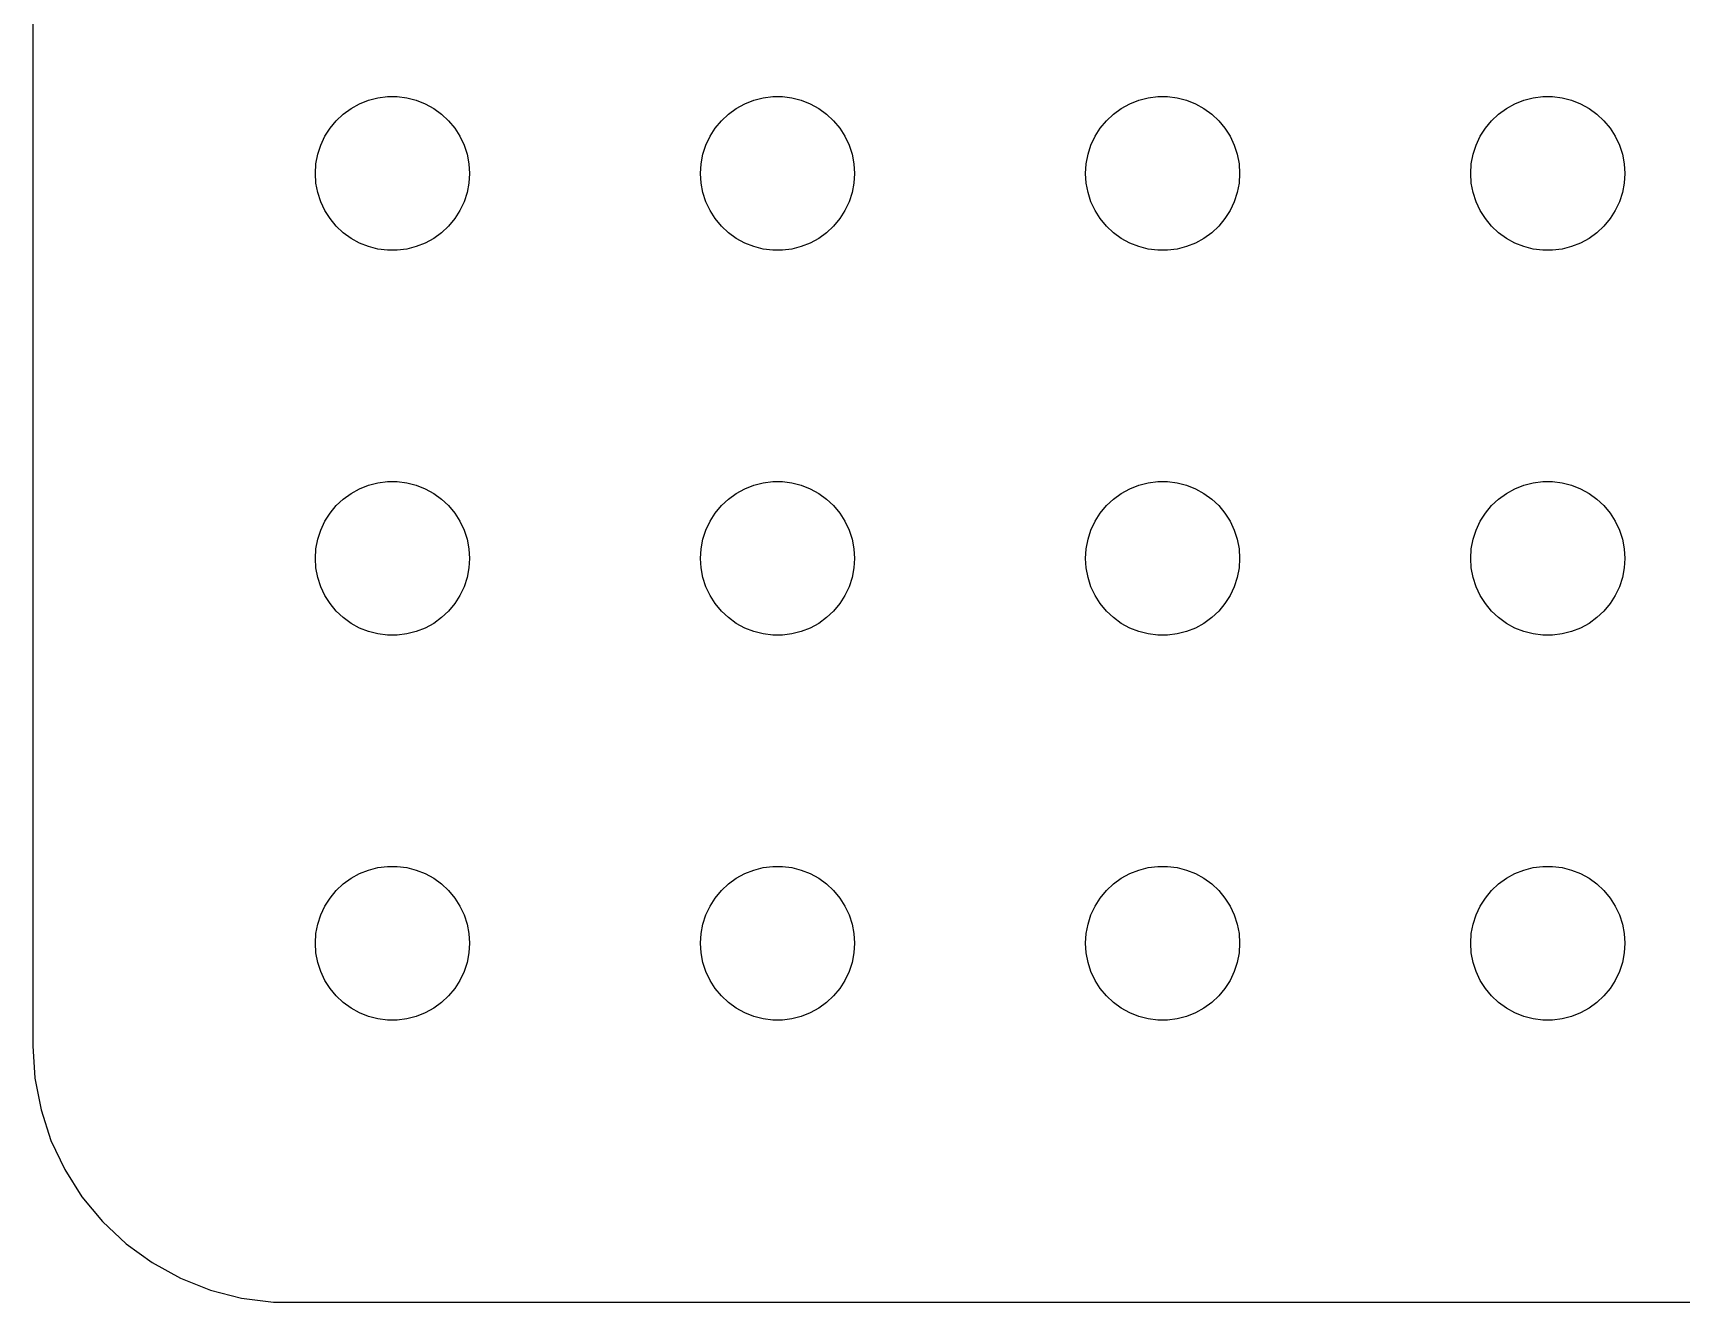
# Model space of a CAD drawing. Header units: metres. Extents: x -134 to 134, y 62 to 280.
# Drawn here: x -134.5 to -102.4, y 62.01 to 86.74 of the extents above; entities that cross this region are included whole.
import ezdxf

# ---------------------------------------------------------------- set-up
doc = ezdxf.new("R2010")
doc.units = ezdxf.units.M

msp = doc.modelspace()

# ---------------------------------------------------------------- linework, layer by layer
for p, q in [((-134.5, 161), (-134.5, 67)), ((-128.139, 85.3573), (-127.964, 85.4266)), ((-127.964, 85.4266), (-127.781, 85.4734)), ((-127.781, 85.4734), (-127.594, 85.497)), ((-127.594, 85.497), (-127.406, 85.497)), ((-127.406, 85.497), (-127.219, 85.4734)), ((-127.219, 85.4734), (-127.036, 85.4266)), ((-127.036, 85.4266), (-126.861, 85.3573)), ((-120.639, 85.3573), (-120.464, 85.4266)), ((-120.464, 85.4266), (-120.281, 85.4734)), ((-120.281, 85.4734), (-120.094, 85.497)), ((-120.094, 85.497), (-119.906, 85.497)), ((-119.906, 85.497), (-119.719, 85.4734)), ((-119.719, 85.4734), (-119.536, 85.4266)), ((-119.536, 85.4266), (-119.361, 85.3573)), ((-113.139, 85.3573), (-112.964, 85.4266)), ((-112.964, 85.4266), (-112.781, 85.4734)), ((-112.781, 85.4734), (-112.594, 85.497)), ((-112.594, 85.497), (-112.406, 85.497)), ((-112.406, 85.497), (-112.219, 85.4734)), ((-112.219, 85.4734), (-112.036, 85.4266)), ((-112.036, 85.4266), (-111.861, 85.3573)), ((-105.639, 85.3573), (-105.464, 85.4266)), ((-105.464, 85.4266), (-105.281, 85.4734)), ((-105.281, 85.4734), (-105.094, 85.497)), ((-105.094, 85.497), (-104.906, 85.497)), ((-104.906, 85.497), (-104.719, 85.4734)), ((-104.719, 85.4734), (-104.536, 85.4266)), ((-104.536, 85.4266), (-104.361, 85.3573)), ((-128.593, 85.0268), (-128.456, 85.1558)), ((-128.456, 85.1558), (-128.304, 85.2665)), ((-128.304, 85.2665), (-128.139, 85.3573)), ((-126.861, 85.3573), (-126.696, 85.2665)), ((-126.696, 85.2665), (-126.544, 85.1558)), ((-126.544, 85.1558), (-126.407, 85.0268)), ((-121.093, 85.0268), (-120.956, 85.1558)), ((-120.956, 85.1558), (-120.804, 85.2665)), ((-120.804, 85.2665), (-120.639, 85.3573)), ((-119.361, 85.3573), (-119.196, 85.2665)), ((-119.196, 85.2665), (-119.044, 85.1558)), ((-119.044, 85.1558), (-118.907, 85.0268)), ((-113.593, 85.0268), (-113.456, 85.1558)), ((-113.456, 85.1558), (-113.304, 85.2665)), ((-113.304, 85.2665), (-113.139, 85.3573)), ((-111.861, 85.3573), (-111.696, 85.2665)), ((-111.696, 85.2665), (-111.544, 85.1558)), ((-111.544, 85.1558), (-111.407, 85.0268)), ((-106.093, 85.0268), (-105.956, 85.1558)), ((-105.956, 85.1558), (-105.804, 85.2665)), ((-105.804, 85.2665), (-105.639, 85.3573)), ((-104.361, 85.3573), (-104.196, 85.2665)), ((-104.196, 85.2665), (-104.044, 85.1558)), ((-104.044, 85.1558), (-103.907, 85.0268)), ((-128.814, 84.7226), (-128.714, 84.8817)), ((-128.714, 84.8817), (-128.593, 85.0268)), ((-126.407, 85.0268), (-126.286, 84.8817)), ((-126.286, 84.8817), (-126.186, 84.7226)), ((-121.314, 84.7226), (-121.214, 84.8817)), ((-121.214, 84.8817), (-121.093, 85.0268)), ((-118.907, 85.0268), (-118.786, 84.8817)), ((-118.786, 84.8817), (-118.686, 84.7226)), ((-113.814, 84.7226), (-113.714, 84.8817)), ((-113.714, 84.8817), (-113.593, 85.0268)), ((-111.407, 85.0268), (-111.286, 84.8817)), ((-111.286, 84.8817), (-111.186, 84.7226)), ((-106.314, 84.7226), (-106.214, 84.8817)), ((-106.214, 84.8817), (-106.093, 85.0268)), ((-103.907, 85.0268), (-103.786, 84.8817)), ((-103.786, 84.8817), (-103.686, 84.7226)), ((-128.953, 84.373), (-128.895, 84.5522)), ((-128.895, 84.5522), (-128.814, 84.7226)), ((-126.186, 84.7226), (-126.105, 84.5522)), ((-126.105, 84.5522), (-126.047, 84.373)), ((-121.453, 84.373), (-121.395, 84.5522)), ((-121.395, 84.5522), (-121.314, 84.7226)), ((-118.686, 84.7226), (-118.605, 84.5522)), ((-118.605, 84.5522), (-118.547, 84.373)), ((-113.953, 84.373), (-113.895, 84.5522)), ((-113.895, 84.5522), (-113.814, 84.7226)), ((-111.186, 84.7226), (-111.105, 84.5522)), ((-111.105, 84.5522), (-111.047, 84.373)), ((-106.453, 84.373), (-106.395, 84.5522)), ((-106.395, 84.5522), (-106.314, 84.7226)), ((-103.686, 84.7226), (-103.605, 84.5522)), ((-103.605, 84.5522), (-103.547, 84.373)), ((-129, 84), (-128.988, 84.188)), ((-128.988, 84.188), (-128.953, 84.373)), ((-126.047, 84.373), (-126.012, 84.188)), ((-126.012, 84.188), (-126, 84)), ((-121.5, 84), (-121.488, 84.188)), ((-121.488, 84.188), (-121.453, 84.373)), ((-118.547, 84.373), (-118.512, 84.188)), ((-118.512, 84.188), (-118.5, 84)), ((-114, 84), (-113.988, 84.188)), ((-113.988, 84.188), (-113.953, 84.373)), ((-111.047, 84.373), (-111.012, 84.188)), ((-111.012, 84.188), (-111, 84)), ((-106.5, 84), (-106.488, 84.188)), ((-106.488, 84.188), (-106.453, 84.373)), ((-103.547, 84.373), (-103.512, 84.188)), ((-103.512, 84.188), (-103.5, 84)), ((-128.988, 83.812), (-129, 84)), ((-128.953, 83.627), (-128.988, 83.812)), ((-126.012, 83.812), (-126.047, 83.627)), ((-126, 84), (-126.012, 83.812)), ((-121.488, 83.812), (-121.5, 84)), ((-121.453, 83.627), (-121.488, 83.812)), ((-118.512, 83.812), (-118.547, 83.627)), ((-118.5, 84), (-118.512, 83.812)), ((-113.988, 83.812), (-114, 84)), ((-113.953, 83.627), (-113.988, 83.812)), ((-111.012, 83.812), (-111.047, 83.627)), ((-111, 84), (-111.012, 83.812)), ((-106.488, 83.812), (-106.5, 84)), ((-106.453, 83.627), (-106.488, 83.812)), ((-103.512, 83.812), (-103.547, 83.627)), ((-103.5, 84), (-103.512, 83.812)), ((-128.895, 83.4478), (-128.953, 83.627)), ((-126.047, 83.627), (-126.105, 83.4478)), ((-121.395, 83.4478), (-121.453, 83.627)), ((-118.547, 83.627), (-118.605, 83.4478)), ((-113.895, 83.4478), (-113.953, 83.627)), ((-111.047, 83.627), (-111.105, 83.4478)), ((-106.395, 83.4478), (-106.453, 83.627)), ((-103.547, 83.627), (-103.605, 83.4478)), ((-128.814, 83.2774), (-128.895, 83.4478)), ((-128.714, 83.1183), (-128.814, 83.2774)), ((-126.186, 83.2774), (-126.286, 83.1183)), ((-126.105, 83.4478), (-126.186, 83.2774)), ((-121.314, 83.2774), (-121.395, 83.4478)), ((-121.214, 83.1183), (-121.314, 83.2774)), ((-118.686, 83.2774), (-118.786, 83.1183)), ((-118.605, 83.4478), (-118.686, 83.2774)), ((-113.814, 83.2774), (-113.895, 83.4478)), ((-113.714, 83.1183), (-113.814, 83.2774)), ((-111.186, 83.2774), (-111.286, 83.1183)), ((-111.105, 83.4478), (-111.186, 83.2774)), ((-106.314, 83.2774), (-106.395, 83.4478)), ((-106.214, 83.1183), (-106.314, 83.2774)), ((-103.686, 83.2774), (-103.786, 83.1183)), ((-103.605, 83.4478), (-103.686, 83.2774)), ((-128.593, 82.9732), (-128.714, 83.1183)), ((-128.456, 82.8442), (-128.593, 82.9732)), ((-128.304, 82.7335), (-128.456, 82.8442)), ((-126.544, 82.8442), (-126.696, 82.7335)), ((-126.407, 82.9732), (-126.544, 82.8442)), ((-126.286, 83.1183), (-126.407, 82.9732)), ((-121.093, 82.9732), (-121.214, 83.1183)), ((-120.956, 82.8442), (-121.093, 82.9732)), ((-120.804, 82.7335), (-120.956, 82.8442)), ((-119.044, 82.8442), (-119.196, 82.7335)), ((-118.907, 82.9732), (-119.044, 82.8442)), ((-118.786, 83.1183), (-118.907, 82.9732)), ((-113.593, 82.9732), (-113.714, 83.1183)), ((-113.456, 82.8442), (-113.593, 82.9732)), ((-113.304, 82.7335), (-113.456, 82.8442)), ((-111.544, 82.8442), (-111.696, 82.7335)), ((-111.407, 82.9732), (-111.544, 82.8442)), ((-111.286, 83.1183), (-111.407, 82.9732)), ((-106.093, 82.9732), (-106.214, 83.1183)), ((-105.956, 82.8442), (-106.093, 82.9732)), ((-105.804, 82.7335), (-105.956, 82.8442)), ((-104.044, 82.8442), (-104.196, 82.7335)), ((-103.907, 82.9732), (-104.044, 82.8442)), ((-103.786, 83.1183), (-103.907, 82.9732)), ((-128.139, 82.6428), (-128.304, 82.7335)), ((-127.964, 82.5734), (-128.139, 82.6428)), ((-127.781, 82.5266), (-127.964, 82.5734)), ((-127.594, 82.503), (-127.781, 82.5266)), ((-127.406, 82.503), (-127.594, 82.503)), ((-127.219, 82.5266), (-127.406, 82.503)), ((-127.036, 82.5734), (-127.219, 82.5266)), ((-126.861, 82.6428), (-127.036, 82.5734)), ((-126.696, 82.7335), (-126.861, 82.6428)), ((-120.639, 82.6428), (-120.804, 82.7335)), ((-120.464, 82.5734), (-120.639, 82.6428)), ((-120.281, 82.5266), (-120.464, 82.5734)), ((-120.094, 82.503), (-120.281, 82.5266)), ((-119.906, 82.503), (-120.094, 82.503)), ((-119.719, 82.5266), (-119.906, 82.503)), ((-119.536, 82.5734), (-119.719, 82.5266)), ((-119.361, 82.6428), (-119.536, 82.5734)), ((-119.196, 82.7335), (-119.361, 82.6428)), ((-113.139, 82.6428), (-113.304, 82.7335)), ((-112.964, 82.5734), (-113.139, 82.6428)), ((-112.781, 82.5266), (-112.964, 82.5734)), ((-112.594, 82.503), (-112.781, 82.5266)), ((-112.406, 82.503), (-112.594, 82.503)), ((-112.219, 82.5266), (-112.406, 82.503)), ((-112.036, 82.5734), (-112.219, 82.5266)), ((-111.861, 82.6428), (-112.036, 82.5734)), ((-111.696, 82.7335), (-111.861, 82.6428)), ((-105.639, 82.6428), (-105.804, 82.7335)), ((-105.464, 82.5734), (-105.639, 82.6428)), ((-105.281, 82.5266), (-105.464, 82.5734)), ((-105.094, 82.503), (-105.281, 82.5266)), ((-104.906, 82.503), (-105.094, 82.503)), ((-104.719, 82.5266), (-104.906, 82.503)), ((-104.536, 82.5734), (-104.719, 82.5266)), ((-104.361, 82.6428), (-104.536, 82.5734)), ((-104.196, 82.7335), (-104.361, 82.6428)), ((-127.781, 77.9734), (-127.594, 77.997)), ((-127.594, 77.997), (-127.406, 77.997)), ((-127.406, 77.997), (-127.219, 77.9734)), ((-120.281, 77.9734), (-120.094, 77.997)), ((-120.094, 77.997), (-119.906, 77.997)), ((-119.906, 77.997), (-119.719, 77.9734)), ((-112.781, 77.9734), (-112.594, 77.997)), ((-112.594, 77.997), (-112.406, 77.997)), ((-112.406, 77.997), (-112.219, 77.9734)), ((-105.281, 77.9734), (-105.094, 77.997)), ((-105.094, 77.997), (-104.906, 77.997)), ((-104.906, 77.997), (-104.719, 77.9734)), ((-128.456, 77.6558), (-128.304, 77.7665)), ((-128.304, 77.7665), (-128.139, 77.8572)), ((-128.139, 77.8572), (-127.964, 77.9266)), ((-127.964, 77.9266), (-127.781, 77.9734)), ((-127.219, 77.9734), (-127.036, 77.9266)), ((-127.036, 77.9266), (-126.861, 77.8572)), ((-126.861, 77.8572), (-126.696, 77.7665)), ((-126.696, 77.7665), (-126.544, 77.6558)), ((-120.956, 77.6558), (-120.804, 77.7665)), ((-120.804, 77.7665), (-120.639, 77.8572)), ((-120.639, 77.8572), (-120.464, 77.9266)), ((-120.464, 77.9266), (-120.281, 77.9734)), ((-119.719, 77.9734), (-119.536, 77.9266)), ((-119.536, 77.9266), (-119.361, 77.8572)), ((-119.361, 77.8572), (-119.196, 77.7665)), ((-119.196, 77.7665), (-119.044, 77.6558)), ((-113.456, 77.6558), (-113.304, 77.7665)), ((-113.304, 77.7665), (-113.139, 77.8572)), ((-113.139, 77.8572), (-112.964, 77.9266)), ((-112.964, 77.9266), (-112.781, 77.9734)), ((-112.219, 77.9734), (-112.036, 77.9266)), ((-112.036, 77.9266), (-111.861, 77.8572)), ((-111.861, 77.8572), (-111.696, 77.7665)), ((-111.696, 77.7665), (-111.544, 77.6558)), ((-105.956, 77.6558), (-105.804, 77.7665)), ((-105.804, 77.7665), (-105.639, 77.8572)), ((-105.639, 77.8572), (-105.464, 77.9266)), ((-105.464, 77.9266), (-105.281, 77.9734)), ((-104.719, 77.9734), (-104.536, 77.9266)), ((-104.536, 77.9266), (-104.361, 77.8572)), ((-104.361, 77.8572), (-104.196, 77.7665)), ((-104.196, 77.7665), (-104.044, 77.6558)), ((-128.814, 77.2226), (-128.714, 77.3817)), ((-128.714, 77.3817), (-128.593, 77.5268)), ((-128.593, 77.5268), (-128.456, 77.6558)), ((-126.544, 77.6558), (-126.407, 77.5268)), ((-126.407, 77.5268), (-126.286, 77.3817)), ((-126.286, 77.3817), (-126.186, 77.2226)), ((-121.314, 77.2226), (-121.214, 77.3817)), ((-121.214, 77.3817), (-121.093, 77.5268)), ((-121.093, 77.5268), (-120.956, 77.6558)), ((-119.044, 77.6558), (-118.907, 77.5268)), ((-118.907, 77.5268), (-118.786, 77.3817)), ((-118.786, 77.3817), (-118.686, 77.2226)), ((-113.814, 77.2226), (-113.714, 77.3817)), ((-113.714, 77.3817), (-113.593, 77.5268)), ((-113.593, 77.5268), (-113.456, 77.6558)), ((-111.544, 77.6558), (-111.407, 77.5268)), ((-111.407, 77.5268), (-111.286, 77.3817)), ((-111.286, 77.3817), (-111.186, 77.2226)), ((-106.314, 77.2226), (-106.214, 77.3817)), ((-106.214, 77.3817), (-106.093, 77.5268)), ((-106.093, 77.5268), (-105.956, 77.6558)), ((-104.044, 77.6558), (-103.907, 77.5268)), ((-103.907, 77.5268), (-103.786, 77.3817)), ((-103.786, 77.3817), (-103.686, 77.2226)), ((-128.953, 76.873), (-128.895, 77.0522)), ((-128.895, 77.0522), (-128.814, 77.2226)), ((-126.186, 77.2226), (-126.105, 77.0522)), ((-126.105, 77.0522), (-126.047, 76.873)), ((-121.453, 76.873), (-121.395, 77.0522)), ((-121.395, 77.0522), (-121.314, 77.2226)), ((-118.686, 77.2226), (-118.605, 77.0522)), ((-118.605, 77.0522), (-118.547, 76.873)), ((-113.953, 76.873), (-113.895, 77.0522)), ((-113.895, 77.0522), (-113.814, 77.2226)), ((-111.186, 77.2226), (-111.105, 77.0522)), ((-111.105, 77.0522), (-111.047, 76.873)), ((-106.453, 76.873), (-106.395, 77.0522)), ((-106.395, 77.0522), (-106.314, 77.2226)), ((-103.686, 77.2226), (-103.605, 77.0522)), ((-103.605, 77.0522), (-103.547, 76.873)), ((-128.988, 76.688), (-128.953, 76.873)), ((-126.047, 76.873), (-126.012, 76.688)), ((-121.488, 76.688), (-121.453, 76.873)), ((-118.547, 76.873), (-118.512, 76.688)), ((-113.988, 76.688), (-113.953, 76.873)), ((-111.047, 76.873), (-111.012, 76.688)), ((-106.488, 76.688), (-106.453, 76.873)), ((-103.547, 76.873), (-103.512, 76.688)), ((-129, 76.5), (-128.988, 76.688)), ((-128.988, 76.312), (-129, 76.5)), ((-126.012, 76.688), (-126, 76.5)), ((-126, 76.5), (-126.012, 76.312)), ((-121.5, 76.5), (-121.488, 76.688)), ((-121.488, 76.312), (-121.5, 76.5)), ((-118.512, 76.688), (-118.5, 76.5)), ((-118.5, 76.5), (-118.512, 76.312)), ((-114, 76.5), (-113.988, 76.688)), ((-113.988, 76.312), (-114, 76.5)), ((-111.012, 76.688), (-111, 76.5)), ((-111, 76.5), (-111.012, 76.312)), ((-106.5, 76.5), (-106.488, 76.688)), ((-106.488, 76.312), (-106.5, 76.5)), ((-103.512, 76.688), (-103.5, 76.5)), ((-103.5, 76.5), (-103.512, 76.312)), ((-128.953, 76.127), (-128.988, 76.312)), ((-128.895, 75.9478), (-128.953, 76.127)), ((-126.047, 76.127), (-126.105, 75.9478)), ((-126.012, 76.312), (-126.047, 76.127)), ((-121.453, 76.127), (-121.488, 76.312)), ((-121.395, 75.9478), (-121.453, 76.127)), ((-118.547, 76.127), (-118.605, 75.9478)), ((-118.512, 76.312), (-118.547, 76.127)), ((-113.953, 76.127), (-113.988, 76.312)), ((-113.895, 75.9478), (-113.953, 76.127)), ((-111.047, 76.127), (-111.105, 75.9478)), ((-111.012, 76.312), (-111.047, 76.127)), ((-106.453, 76.127), (-106.488, 76.312)), ((-106.395, 75.9478), (-106.453, 76.127)), ((-103.547, 76.127), (-103.605, 75.9478)), ((-103.512, 76.312), (-103.547, 76.127)), ((-128.814, 75.7774), (-128.895, 75.9478)), ((-128.714, 75.6183), (-128.814, 75.7774)), ((-126.186, 75.7774), (-126.286, 75.6183)), ((-126.105, 75.9478), (-126.186, 75.7774)), ((-121.314, 75.7774), (-121.395, 75.9478)), ((-121.214, 75.6183), (-121.314, 75.7774)), ((-118.686, 75.7774), (-118.786, 75.6183)), ((-118.605, 75.9478), (-118.686, 75.7774)), ((-113.814, 75.7774), (-113.895, 75.9478)), ((-113.714, 75.6183), (-113.814, 75.7774)), ((-111.186, 75.7774), (-111.286, 75.6183)), ((-111.105, 75.9478), (-111.186, 75.7774)), ((-106.314, 75.7774), (-106.395, 75.9478)), ((-106.214, 75.6183), (-106.314, 75.7774)), ((-103.686, 75.7774), (-103.786, 75.6183)), ((-103.605, 75.9478), (-103.686, 75.7774)), ((-128.593, 75.4732), (-128.714, 75.6183)), ((-128.456, 75.3442), (-128.593, 75.4732)), ((-126.407, 75.4732), (-126.544, 75.3442)), ((-126.286, 75.6183), (-126.407, 75.4732)), ((-121.093, 75.4732), (-121.214, 75.6183)), ((-120.956, 75.3442), (-121.093, 75.4732)), ((-118.907, 75.4732), (-119.044, 75.3442)), ((-118.786, 75.6183), (-118.907, 75.4732)), ((-113.593, 75.4732), (-113.714, 75.6183)), ((-113.456, 75.3442), (-113.593, 75.4732)), ((-111.407, 75.4732), (-111.544, 75.3442)), ((-111.286, 75.6183), (-111.407, 75.4732)), ((-106.093, 75.4732), (-106.214, 75.6183)), ((-105.956, 75.3442), (-106.093, 75.4732)), ((-103.907, 75.4732), (-104.044, 75.3442)), ((-103.786, 75.6183), (-103.907, 75.4732)), ((-128.304, 75.2335), (-128.456, 75.3442)), ((-128.139, 75.1428), (-128.304, 75.2335)), ((-127.964, 75.0734), (-128.139, 75.1428)), ((-126.861, 75.1428), (-127.036, 75.0734)), ((-126.696, 75.2335), (-126.861, 75.1428)), ((-126.544, 75.3442), (-126.696, 75.2335)), ((-120.804, 75.2335), (-120.956, 75.3442)), ((-120.639, 75.1428), (-120.804, 75.2335)), ((-120.464, 75.0734), (-120.639, 75.1428)), ((-119.361, 75.1428), (-119.536, 75.0734)), ((-119.196, 75.2335), (-119.361, 75.1428)), ((-119.044, 75.3442), (-119.196, 75.2335)), ((-113.304, 75.2335), (-113.456, 75.3442)), ((-113.139, 75.1428), (-113.304, 75.2335)), ((-112.964, 75.0734), (-113.139, 75.1428)), ((-111.861, 75.1428), (-112.036, 75.0734)), ((-111.696, 75.2335), (-111.861, 75.1428)), ((-111.544, 75.3442), (-111.696, 75.2335)), ((-105.804, 75.2335), (-105.956, 75.3442)), ((-105.639, 75.1428), (-105.804, 75.2335)), ((-105.464, 75.0734), (-105.639, 75.1428)), ((-104.361, 75.1428), (-104.536, 75.0734)), ((-104.196, 75.2335), (-104.361, 75.1428)), ((-104.044, 75.3442), (-104.196, 75.2335)), ((-127.781, 75.0266), (-127.964, 75.0734)), ((-127.594, 75.003), (-127.781, 75.0266)), ((-127.406, 75.003), (-127.594, 75.003)), ((-127.219, 75.0266), (-127.406, 75.003)), ((-127.036, 75.0734), (-127.219, 75.0266)), ((-120.281, 75.0266), (-120.464, 75.0734)), ((-120.094, 75.003), (-120.281, 75.0266)), ((-119.906, 75.003), (-120.094, 75.003)), ((-119.719, 75.0266), (-119.906, 75.003)), ((-119.536, 75.0734), (-119.719, 75.0266)), ((-112.781, 75.0266), (-112.964, 75.0734)), ((-112.594, 75.003), (-112.781, 75.0266)), ((-112.406, 75.003), (-112.594, 75.003)), ((-112.219, 75.0266), (-112.406, 75.003)), ((-112.036, 75.0734), (-112.219, 75.0266)), ((-105.281, 75.0266), (-105.464, 75.0734)), ((-105.094, 75.003), (-105.281, 75.0266)), ((-104.906, 75.003), (-105.094, 75.003)), ((-104.719, 75.0266), (-104.906, 75.003)), ((-104.536, 75.0734), (-104.719, 75.0266)), ((-128.304, 70.2665), (-128.139, 70.3572)), ((-128.139, 70.3572), (-127.964, 70.4266)), ((-127.964, 70.4266), (-127.781, 70.4734)), ((-127.781, 70.4734), (-127.594, 70.497)), ((-127.594, 70.497), (-127.406, 70.497)), ((-127.406, 70.497), (-127.219, 70.4734)), ((-127.219, 70.4734), (-127.036, 70.4266)), ((-127.036, 70.4266), (-126.861, 70.3572)), ((-126.861, 70.3572), (-126.696, 70.2665)), ((-120.804, 70.2665), (-120.639, 70.3572)), ((-120.639, 70.3572), (-120.464, 70.4266)), ((-120.464, 70.4266), (-120.281, 70.4734)), ((-120.281, 70.4734), (-120.094, 70.497)), ((-120.094, 70.497), (-119.906, 70.497)), ((-119.906, 70.497), (-119.719, 70.4734)), ((-119.719, 70.4734), (-119.536, 70.4266)), ((-119.536, 70.4266), (-119.361, 70.3572)), ((-119.361, 70.3572), (-119.196, 70.2665)), ((-113.304, 70.2665), (-113.139, 70.3572)), ((-113.139, 70.3572), (-112.964, 70.4266)), ((-112.964, 70.4266), (-112.781, 70.4734)), ((-112.781, 70.4734), (-112.594, 70.497)), ((-112.594, 70.497), (-112.406, 70.497)), ((-112.406, 70.497), (-112.219, 70.4734)), ((-112.219, 70.4734), (-112.036, 70.4266)), ((-112.036, 70.4266), (-111.861, 70.3572)), ((-111.861, 70.3572), (-111.696, 70.2665)), ((-105.804, 70.2665), (-105.639, 70.3572)), ((-105.639, 70.3572), (-105.464, 70.4266)), ((-105.464, 70.4266), (-105.281, 70.4734)), ((-105.281, 70.4734), (-105.094, 70.497)), ((-105.094, 70.497), (-104.906, 70.497)), ((-104.906, 70.497), (-104.719, 70.4734)), ((-104.719, 70.4734), (-104.536, 70.4266)), ((-104.536, 70.4266), (-104.361, 70.3572)), ((-104.361, 70.3572), (-104.196, 70.2665)), ((-128.714, 69.8817), (-128.593, 70.0268)), ((-128.593, 70.0268), (-128.456, 70.1558)), ((-128.456, 70.1558), (-128.304, 70.2665)), ((-126.696, 70.2665), (-126.544, 70.1558)), ((-126.544, 70.1558), (-126.407, 70.0268)), ((-126.407, 70.0268), (-126.286, 69.8817)), ((-121.214, 69.8817), (-121.093, 70.0268)), ((-121.093, 70.0268), (-120.956, 70.1558)), ((-120.956, 70.1558), (-120.804, 70.2665)), ((-119.196, 70.2665), (-119.044, 70.1558)), ((-119.044, 70.1558), (-118.907, 70.0268)), ((-118.907, 70.0268), (-118.786, 69.8817)), ((-113.714, 69.8817), (-113.593, 70.0268)), ((-113.593, 70.0268), (-113.456, 70.1558)), ((-113.456, 70.1558), (-113.304, 70.2665)), ((-111.696, 70.2665), (-111.544, 70.1558)), ((-111.544, 70.1558), (-111.407, 70.0268)), ((-111.407, 70.0268), (-111.286, 69.8817)), ((-106.214, 69.8817), (-106.093, 70.0268)), ((-106.093, 70.0268), (-105.956, 70.1558)), ((-105.956, 70.1558), (-105.804, 70.2665)), ((-104.196, 70.2665), (-104.044, 70.1558)), ((-104.044, 70.1558), (-103.907, 70.0268)), ((-103.907, 70.0268), (-103.786, 69.8817)), ((-128.895, 69.5522), (-128.814, 69.7226)), ((-128.814, 69.7226), (-128.714, 69.8817)), ((-126.286, 69.8817), (-126.186, 69.7226)), ((-126.186, 69.7226), (-126.105, 69.5522)), ((-121.395, 69.5522), (-121.314, 69.7226)), ((-121.314, 69.7226), (-121.214, 69.8817)), ((-118.786, 69.8817), (-118.686, 69.7226)), ((-118.686, 69.7226), (-118.605, 69.5522)), ((-113.895, 69.5522), (-113.814, 69.7226)), ((-113.814, 69.7226), (-113.714, 69.8817)), ((-111.286, 69.8817), (-111.186, 69.7226)), ((-111.186, 69.7226), (-111.105, 69.5522)), ((-106.395, 69.5522), (-106.314, 69.7226)), ((-106.314, 69.7226), (-106.214, 69.8817)), ((-103.786, 69.8817), (-103.686, 69.7226)), ((-103.686, 69.7226), (-103.605, 69.5522)), ((-128.988, 69.188), (-128.953, 69.373)), ((-128.953, 69.373), (-128.895, 69.5522)), ((-126.105, 69.5522), (-126.047, 69.373)), ((-126.047, 69.373), (-126.012, 69.188)), ((-121.488, 69.188), (-121.453, 69.373)), ((-121.453, 69.373), (-121.395, 69.5522)), ((-118.605, 69.5522), (-118.547, 69.373)), ((-118.547, 69.373), (-118.512, 69.188)), ((-113.988, 69.188), (-113.953, 69.373)), ((-113.953, 69.373), (-113.895, 69.5522)), ((-111.105, 69.5522), (-111.047, 69.373)), ((-111.047, 69.373), (-111.012, 69.188)), ((-106.488, 69.188), (-106.453, 69.373)), ((-106.453, 69.373), (-106.395, 69.5522)), ((-103.605, 69.5522), (-103.547, 69.373)), ((-103.547, 69.373), (-103.512, 69.188)), ((-129, 69), (-128.988, 69.188)), ((-126.012, 69.188), (-126, 69)), ((-121.5, 69), (-121.488, 69.188)), ((-118.512, 69.188), (-118.5, 69)), ((-114, 69), (-113.988, 69.188)), ((-111.012, 69.188), (-111, 69)), ((-106.5, 69), (-106.488, 69.188)), ((-103.512, 69.188), (-103.5, 69)), ((-128.988, 68.812), (-129, 69)), ((-128.953, 68.627), (-128.988, 68.812)), ((-126.012, 68.812), (-126.047, 68.627)), ((-126, 69), (-126.012, 68.812)), ((-121.488, 68.812), (-121.5, 69)), ((-121.453, 68.627), (-121.488, 68.812)), ((-118.512, 68.812), (-118.547, 68.627)), ((-118.5, 69), (-118.512, 68.812)), ((-113.988, 68.812), (-114, 69)), ((-113.953, 68.627), (-113.988, 68.812)), ((-111.012, 68.812), (-111.047, 68.627)), ((-111, 69), (-111.012, 68.812)), ((-106.488, 68.812), (-106.5, 69)), ((-106.453, 68.627), (-106.488, 68.812)), ((-103.512, 68.812), (-103.547, 68.627)), ((-103.5, 69), (-103.512, 68.812)), ((-128.895, 68.4478), (-128.953, 68.627)), ((-128.814, 68.2774), (-128.895, 68.4478)), ((-126.105, 68.4478), (-126.186, 68.2774)), ((-126.047, 68.627), (-126.105, 68.4478)), ((-121.395, 68.4478), (-121.453, 68.627)), ((-121.314, 68.2774), (-121.395, 68.4478)), ((-118.605, 68.4478), (-118.686, 68.2774)), ((-118.547, 68.627), (-118.605, 68.4478)), ((-113.895, 68.4478), (-113.953, 68.627)), ((-113.814, 68.2774), (-113.895, 68.4478)), ((-111.105, 68.4478), (-111.186, 68.2774)), ((-111.047, 68.627), (-111.105, 68.4478)), ((-106.395, 68.4478), (-106.453, 68.627)), ((-106.314, 68.2774), (-106.395, 68.4478)), ((-103.605, 68.4478), (-103.686, 68.2774)), ((-103.547, 68.627), (-103.605, 68.4478)), ((-128.714, 68.1183), (-128.814, 68.2774)), ((-128.593, 67.9732), (-128.714, 68.1183)), ((-126.286, 68.1183), (-126.407, 67.9732)), ((-126.186, 68.2774), (-126.286, 68.1183)), ((-121.214, 68.1183), (-121.314, 68.2774)), ((-121.093, 67.9732), (-121.214, 68.1183)), ((-118.786, 68.1183), (-118.907, 67.9732)), ((-118.686, 68.2774), (-118.786, 68.1183)), ((-113.714, 68.1183), (-113.814, 68.2774)), ((-113.593, 67.9732), (-113.714, 68.1183)), ((-111.286, 68.1183), (-111.407, 67.9732)), ((-111.186, 68.2774), (-111.286, 68.1183)), ((-106.214, 68.1183), (-106.314, 68.2774)), ((-106.093, 67.9732), (-106.214, 68.1183)), ((-103.786, 68.1183), (-103.907, 67.9732)), ((-103.686, 68.2774), (-103.786, 68.1183)), ((-128.456, 67.8442), (-128.593, 67.9732)), ((-128.304, 67.7335), (-128.456, 67.8442)), ((-128.139, 67.6428), (-128.304, 67.7335)), ((-126.696, 67.7335), (-126.861, 67.6428)), ((-126.544, 67.8442), (-126.696, 67.7335)), ((-126.407, 67.9732), (-126.544, 67.8442)), ((-120.956, 67.8442), (-121.093, 67.9732)), ((-120.804, 67.7335), (-120.956, 67.8442)), ((-120.639, 67.6428), (-120.804, 67.7335)), ((-119.196, 67.7335), (-119.361, 67.6428)), ((-119.044, 67.8442), (-119.196, 67.7335)), ((-118.907, 67.9732), (-119.044, 67.8442)), ((-113.456, 67.8442), (-113.593, 67.9732)), ((-113.304, 67.7335), (-113.456, 67.8442)), ((-113.139, 67.6428), (-113.304, 67.7335)), ((-111.696, 67.7335), (-111.861, 67.6428)), ((-111.544, 67.8442), (-111.696, 67.7335)), ((-111.407, 67.9732), (-111.544, 67.8442)), ((-105.956, 67.8442), (-106.093, 67.9732)), ((-105.804, 67.7335), (-105.956, 67.8442)), ((-105.639, 67.6428), (-105.804, 67.7335)), ((-104.196, 67.7335), (-104.361, 67.6428)), ((-104.044, 67.8442), (-104.196, 67.7335)), ((-103.907, 67.9732), (-104.044, 67.8442)), ((-127.964, 67.5734), (-128.139, 67.6428)), ((-127.781, 67.5266), (-127.964, 67.5734)), ((-127.594, 67.503), (-127.781, 67.5266)), ((-127.406, 67.503), (-127.594, 67.503)), ((-127.219, 67.5266), (-127.406, 67.503)), ((-127.036, 67.5734), (-127.219, 67.5266)), ((-126.861, 67.6428), (-127.036, 67.5734)), ((-120.464, 67.5734), (-120.639, 67.6428)), ((-120.281, 67.5266), (-120.464, 67.5734)), ((-120.094, 67.503), (-120.281, 67.5266)), ((-119.906, 67.503), (-120.094, 67.503)), ((-119.719, 67.5266), (-119.906, 67.503)), ((-119.536, 67.5734), (-119.719, 67.5266)), ((-119.361, 67.6428), (-119.536, 67.5734)), ((-112.964, 67.5734), (-113.139, 67.6428)), ((-112.781, 67.5266), (-112.964, 67.5734)), ((-112.594, 67.503), (-112.781, 67.5266)), ((-112.406, 67.503), (-112.594, 67.503)), ((-112.219, 67.5266), (-112.406, 67.503)), ((-112.036, 67.5734), (-112.219, 67.5266)), ((-111.861, 67.6428), (-112.036, 67.5734)), ((-105.464, 67.5734), (-105.639, 67.6428)), ((-105.281, 67.5266), (-105.464, 67.5734)), ((-105.094, 67.503), (-105.281, 67.5266)), ((-104.906, 67.503), (-105.094, 67.503)), ((-104.719, 67.5266), (-104.906, 67.503)), ((-104.536, 67.5734), (-104.719, 67.5266)), ((-104.361, 67.6428), (-104.536, 67.5734)), ((-134.5, 67), (-134.461, 66.3733)), ((-134.461, 66.3733), (-134.343, 65.7566)), ((-134.343, 65.7566), (-134.149, 65.1594)), ((-134.149, 65.1594), (-133.882, 64.5912)), ((-133.882, 64.5912), (-133.545, 64.0611)), ((-133.545, 64.0611), (-133.145, 63.5773)), ((-133.145, 63.5773), (-132.687, 63.1474)), ((-132.687, 63.1474), (-132.179, 62.7784)), ((-132.179, 62.7784), (-131.629, 62.4759)), ((-131.629, 62.4759), (-131.045, 62.2447)), ((-131.045, 62.2447), (-130.437, 62.0886)), ((-130.437, 62.0886), (-129.814, 62.0099)), ((-129.814, 62.0099), (129.814, 62.0099))]:
    msp.add_line(p, q)

doc.saveas('drawing.dxf')
